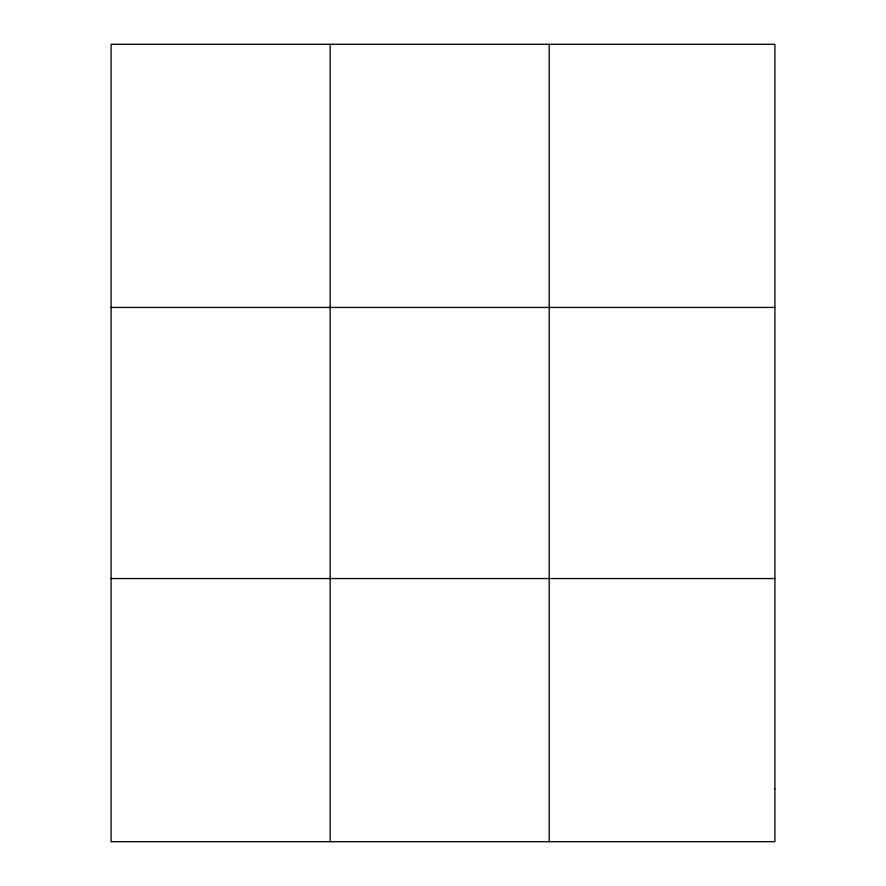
<?xml version="1.0" encoding="UTF-8"?>
<svg xmlns="http://www.w3.org/2000/svg" width="886" height="886" viewBox="0 0 886 886"><rect width="100%" height="100%" fill="white"/><g stroke="black" fill="none" stroke-linecap="round" stroke-linejoin="round"><path stroke-width="1.33" d="M330.157 841.7L330.157 44.3M549.209 841.7L549.209 44.3M111.093 307.442L774.907 307.442M111.093 578.558L774.907 578.558M774.907 789.072L774.907 841.7L111.093 841.7L111.093 44.3L774.907 44.3L774.907 789.072"/></g></svg>
